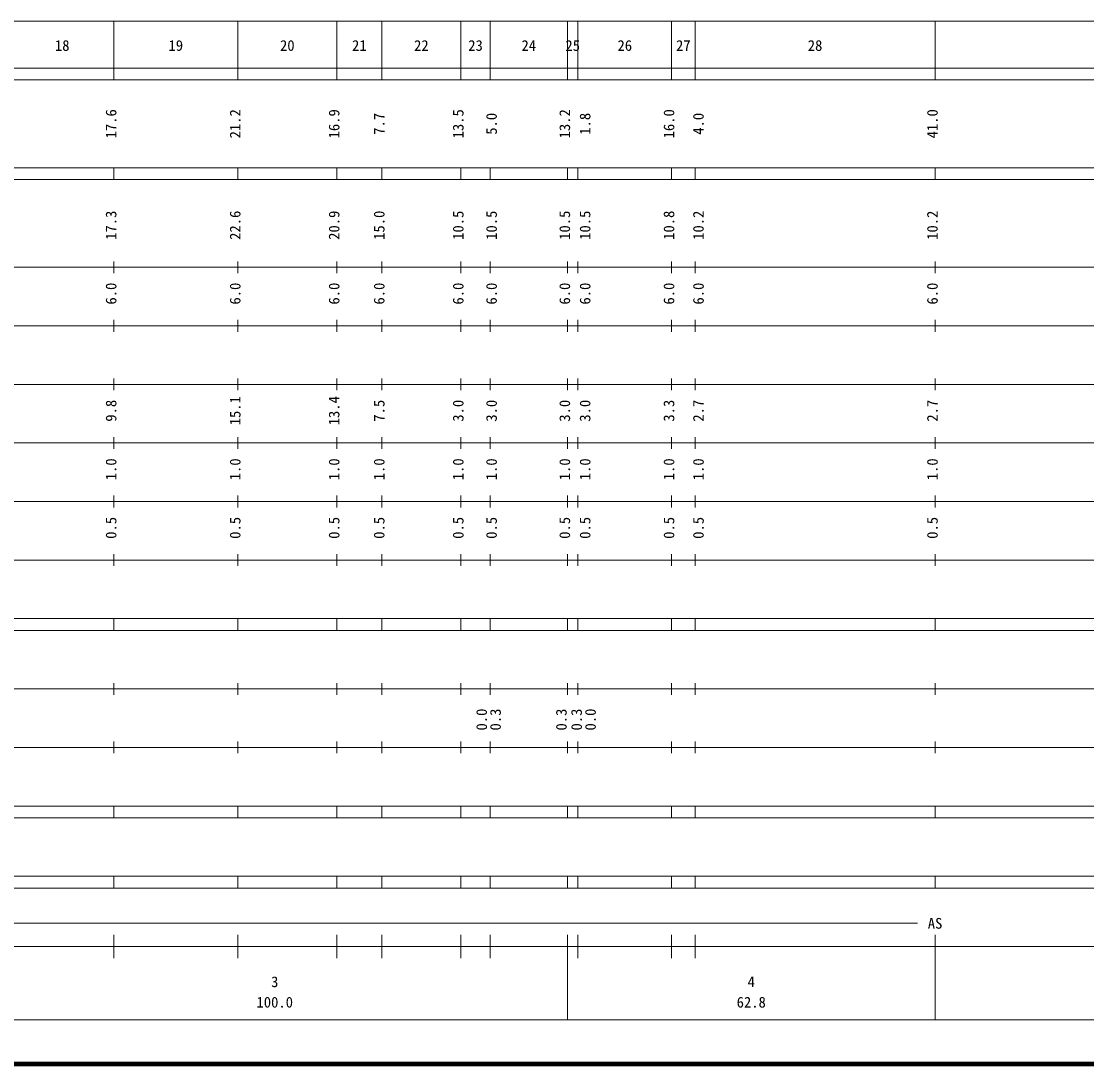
# Model space of a CAD drawing. Units: millimetres on the paper, enlarged 1000 times. Extents: x 40000 to 680000, y 20000 to 380000.
# Drawn here: x 274708 to 456701, y 20000 to 198000 of the extents above; entities that cross this region are included whole.
import ezdxf
from ezdxf.enums import TextEntityAlignment as Align

# ---------------------------------------------------------------- set-up
doc = ezdxf.new("R2010")
doc.units = ezdxf.units.MM
doc.header["$LTSCALE"] = 1000
doc.layers.add('M-TTL', color=2, linetype='Continuous', lineweight=140)
doc.layers.add('M-TTL-BAND', color=7, linetype='Continuous', lineweight=13)
doc.styles.add('ＭＳ ゴシック', font='')
doc.styles.get('ＭＳ ゴシック').set_extended_font_data('MS Gothic')

msp = doc.modelspace()

# ---------------------------------------------------------------- linework, layer by layer
at = {"layer": 'M-TTL'}
msp.add_line((40000, 20000), (680000, 20000), dxfattribs=at)
at = {"layer": 'M-TTL-BAND'}
for p, q in [((68000, 198000), (579000, 198000)), ((290500, 188000), (290500, 198000)), ((311700, 188000), (311700, 198000)), ((328600, 188000), (328600, 198000)), ((336300, 188000), (336300, 198000)), ((349800, 188000), (349800, 198000)), ((354800, 188000), (354800, 198000)), ((368000, 188000), (368000, 198000)), ((369800, 188000), (369800, 198000)), ((385800, 188000), (385800, 198000)), ((389800, 188000), (389800, 198000)), ((430800, 188000), (430800, 198000)), ((40000, 190000), (579000, 190000)), ((40000, 188000), (579000, 188000)), ((40000, 173000), (579000, 173000)), ((290500, 171000), (290500, 173000)), ((311700, 171000), (311700, 173000)), ((328600, 171000), (328600, 173000)), ((336300, 171000), (336300, 173000)), ((349800, 171000), (349800, 173000)), ((354800, 171000), (354800, 173000)), ((368000, 171000), (368000, 173000)), ((369800, 171000), (369800, 173000)), ((385800, 171000), (385800, 173000)), ((389800, 171000), (389800, 173000)), ((430800, 171000), (430800, 173000)), ((40000, 171000), (579000, 171000)), ((290500, 155000), (290500, 157000)), ((311700, 155000), (311700, 157000)), ((328600, 155000), (328600, 157000)), ((336300, 155000), (336300, 157000)), ((349800, 155000), (349800, 157000)), ((354800, 155000), (354800, 157000)), ((368000, 155000), (368000, 157000)), ((369800, 155000), (369800, 157000)), ((385800, 155000), (385800, 157000)), ((389800, 155000), (389800, 157000)), ((430800, 155000), (430800, 157000)), ((40000, 156000), (579000, 156000)), ((46000, 146000), (579000, 146000)), ((290500, 145000), (290500, 147000)), ((311700, 145000), (311700, 147000)), ((328600, 145000), (328600, 147000)), ((336300, 145000), (336300, 147000)), ((349800, 145000), (349800, 147000)), ((354800, 145000), (354800, 147000)), ((368000, 145000), (368000, 147000)), ((369800, 145000), (369800, 147000)), ((385800, 145000), (385800, 147000)), ((389800, 145000), (389800, 147000)), ((430800, 145000), (430800, 147000)), ((290500, 135000), (290500, 137000)), ((311700, 135000), (311700, 137000)), ((328600, 135000), (328600, 137000)), ((336300, 135000), (336300, 137000)), ((349800, 135000), (349800, 137000)), ((354800, 135000), (354800, 137000)), ((368000, 135000), (368000, 137000)), ((369800, 135000), (369800, 137000)), ((385800, 135000), (385800, 137000)), ((389800, 135000), (389800, 137000)), ((430800, 135000), (430800, 137000)), ((52000, 136000), (579000, 136000)), ((46000, 126000), (579000, 126000)), ((290500, 125000), (290500, 127000)), ((311700, 125000), (311700, 127000)), ((328600, 125000), (328600, 127000)), ((336300, 125000), (336300, 127000)), ((349800, 125000), (349800, 127000)), ((354800, 125000), (354800, 127000)), ((368000, 125000), (368000, 127000)), ((369800, 125000), (369800, 127000)), ((385800, 125000), (385800, 127000)), ((389800, 125000), (389800, 127000)), ((430800, 125000), (430800, 127000)), ((290500, 115000), (290500, 117000)), ((311700, 115000), (311700, 117000)), ((328600, 115000), (328600, 117000)), ((336300, 115000), (336300, 117000)), ((349800, 115000), (349800, 117000)), ((354800, 115000), (354800, 117000)), ((368000, 115000), (368000, 117000)), ((369800, 115000), (369800, 117000)), ((385800, 115000), (385800, 117000)), ((389800, 115000), (389800, 117000)), ((430800, 115000), (430800, 117000)), ((52000, 116000), (579000, 116000)), ((46000, 106000), (579000, 106000)), ((290500, 105000), (290500, 107000)), ((311700, 105000), (311700, 107000)), ((328600, 105000), (328600, 107000)), ((336300, 105000), (336300, 107000)), ((349800, 105000), (349800, 107000)), ((354800, 105000), (354800, 107000)), ((368000, 105000), (368000, 107000)), ((369800, 105000), (369800, 107000)), ((385800, 105000), (385800, 107000)), ((389800, 105000), (389800, 107000)), ((430800, 105000), (430800, 107000)), ((40000, 96000), (579000, 96000)), ((290500, 94000), (290500, 96000)), ((311700, 94000), (311700, 96000)), ((328600, 94000), (328600, 96000)), ((336300, 94000), (336300, 96000)), ((349800, 94000), (349800, 96000)), ((354800, 94000), (354800, 96000)), ((368000, 94000), (368000, 96000)), ((369800, 94000), (369800, 96000)), ((385800, 94000), (385800, 96000)), ((389800, 94000), (389800, 96000)), ((430800, 94000), (430800, 96000)), ((40000, 94000), (579000, 94000)), ((49000, 84000), (579000, 84000)), ((290500, 83000), (290500, 85000)), ((311700, 83000), (311700, 85000)), ((328600, 83000), (328600, 85000)), ((336300, 83000), (336300, 85000)), ((349800, 83000), (349800, 85000)), ((354800, 83000), (354800, 85000)), ((368000, 83000), (368000, 85000)), ((369800, 83000), (369800, 85000)), ((385800, 83000), (385800, 85000)), ((389800, 83000), (389800, 85000)), ((430800, 83000), (430800, 85000)), ((290500, 73000), (290500, 75000)), ((311700, 73000), (311700, 75000)), ((328600, 73000), (328600, 75000)), ((336300, 73000), (336300, 75000)), ((349800, 73000), (349800, 75000)), ((354800, 73000), (354800, 75000)), ((368000, 73000), (368000, 75000)), ((369800, 73000), (369800, 75000)), ((385800, 73000), (385800, 75000)), ((389800, 73000), (389800, 75000)), ((430800, 73000), (430800, 75000)), ((40000, 74000), (579000, 74000)), ((40000, 64000), (579000, 64000)), ((290500, 62000), (290500, 64000)), ((311700, 62000), (311700, 64000)), ((328600, 62000), (328600, 64000)), ((336300, 62000), (336300, 64000)), ((349800, 62000), (349800, 64000)), ((354800, 62000), (354800, 64000)), ((368000, 62000), (368000, 64000)), ((369800, 62000), (369800, 64000)), ((385800, 62000), (385800, 64000)), ((389800, 62000), (389800, 64000)), ((430800, 62000), (430800, 64000)), ((40000, 62000), (579000, 62000)), ((40000, 52000), (579000, 52000)), ((290500, 50000), (290500, 52000)), ((311700, 50000), (311700, 52000)), ((328600, 50000), (328600, 52000)), ((336300, 50000), (336300, 52000)), ((349800, 50000), (349800, 52000)), ((354800, 50000), (354800, 52000)), ((368000, 50000), (368000, 52000)), ((369800, 50000), (369800, 52000)), ((385800, 50000), (385800, 52000)), ((389800, 50000), (389800, 52000)), ((430800, 50000), (430800, 52000)), ((40000, 50000), (579000, 50000)), ((71000, 44000), (427800, 44000)), ((290500, 38000), (290500, 42000)), ((311700, 38000), (311700, 42000)), ((328600, 38000), (328600, 42000)), ((336300, 38000), (336300, 42000)), ((349800, 38000), (349800, 42000)), ((354800, 38000), (354800, 42000)), ((368000, 27500), (368000, 42000)), ((369800, 38000), (369800, 42000)), ((385800, 38000), (385800, 42000)), ((389800, 38000), (389800, 42000)), ((430800, 27500), (430800, 42000)), ((40000, 40000), (579000, 40000)), ((68000, 27500), (579000, 27500))]:
    msp.add_line(p, q, dxfattribs=at)

# ---------------------------------------------------------------- texts
at = {"layer": 'M-TTL-BAND', "style": 'ＭＳ ゴシック'}
for s, p in [('18', (281700, 192405)), ('19', (301100, 192405)), ('20', (320150, 192405)), ('21', (332450, 192405)), ('22', (343050, 192405)), ('23', (352300, 192405)), ('24', (361400, 192405)), ('25', (368900, 192405)), ('26', (377800, 192405)), ('27', (387800, 192405)), ('28', (410300, 192405)), ('AS', (430800, 42500)), ('3', (318000, 32523)), ('4', (399400, 32523)), ('100.0', (318000, 29033)), ('62.8', (399400, 29033))]:
    msp.add_text(s, height=1833, dxfattribs=at).set_placement(p, align=Align.BOTTOM_CENTER)
for s, p in [('17.6', (291500, 180500)), ('21.2', (312700, 180500)), ('16.9', (329600, 180500)), ('7.7', (337300, 180500)), ('13.5', (350800, 180500)), ('5.0', (356491, 180500)), ('13.2', (369000, 180500)), ('1.8', (372471, 180500)), ('16.0', (386800, 180500)), ('4.0', (391831, 180500)), ('41.0', (431800, 180500)), ('17.3', (291500, 163174)), ('22.6', (312700, 163174)), ('20.9', (329600, 163174)), ('15.0', (337300, 163174)), ('10.5', (350800, 163174)), ('10.5', (356491, 163174)), ('10.5', (369000, 163174)), ('10.5', (372471, 163174)), ('10.8', (386800, 163174)), ('10.2', (391831, 163174)), ('10.2', (431800, 163174)), ('6.0', (291500, 151500)), ('6.0', (312700, 151500)), ('6.0', (329600, 151500)), ('6.0', (337300, 151500)), ('6.0', (350800, 151500)), ('6.0', (356491, 151500)), ('6.0', (369000, 151500)), ('6.0', (372471, 151500)), ('6.0', (386800, 151500)), ('6.0', (391831, 151500)), ('6.0', (431800, 151500)), ('9.8', (291500, 131500)), ('15.1', (312700, 131500)), ('13.4', (329600, 131500)), ('7.5', (337300, 131500)), ('3.0', (350800, 131500)), ('3.0', (356491, 131500)), ('3.0', (369000, 131500)), ('3.0', (372471, 131500)), ('3.3', (386800, 131500)), ('2.7', (391831, 131500)), ('2.7', (431800, 131500)), ('1.0', (291500, 121500)), ('1.0', (312700, 121500)), ('1.0', (329600, 121500)), ('1.0', (337300, 121500)), ('1.0', (350800, 121500)), ('1.0', (356491, 121500)), ('1.0', (369000, 121500)), ('1.0', (372471, 121500)), ('1.0', (386800, 121500)), ('1.0', (391831, 121500)), ('1.0', (431800, 121500)), ('0.5', (291500, 111500)), ('0.5', (312700, 111500)), ('0.5', (329600, 111500)), ('0.5', (337300, 111500)), ('0.5', (350800, 111500)), ('0.5', (356491, 111500)), ('0.5', (369000, 111500)), ('0.5', (372471, 111500)), ('0.5', (386800, 111500)), ('0.5', (391831, 111500)), ('0.5', (431800, 111500)), ('0.0', (354800, 78764)), ('0.3', (357170, 78764)), ('0.3', (368420, 78764)), ('0.3', (371022, 78764)), ('0.0', (373392, 78764))]:
    msp.add_text(s, height=1833, rotation=90, dxfattribs=at).set_placement(p, align=Align.BOTTOM_CENTER)

doc.saveas('drawing.dxf')
